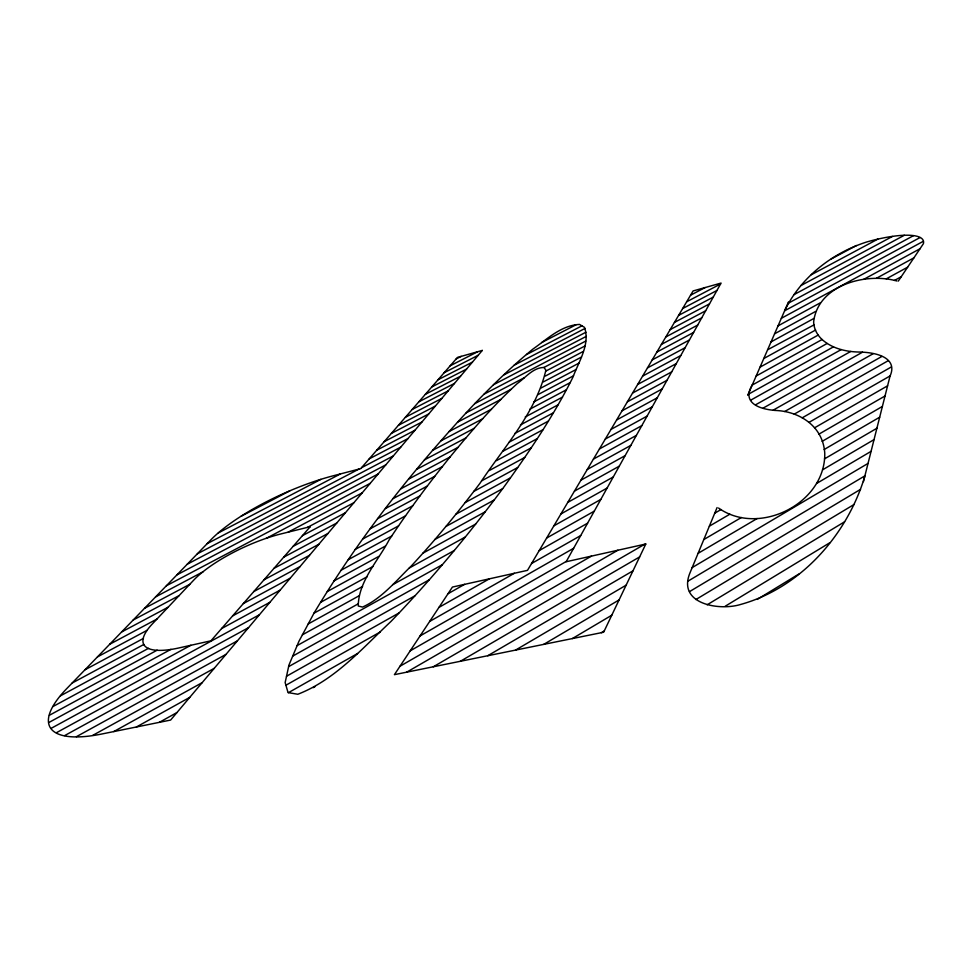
<?xml version="1.0" encoding="UTF-8"?>
<svg xmlns="http://www.w3.org/2000/svg" width="972" height="972" viewBox="0 0 972 972"><rect width="100%" height="100%" fill="white"/><g stroke="black" fill="none" stroke-linecap="round" stroke-linejoin="round"><path stroke-width="1.46" d="M863.44 481.65L890.012 376.2M864.643 476.851C846.952 535.244 800.454 587.89 740.713 604.438C719.195 611.145 676.524 604.013 690.217 572.301L717.081 507.578M747.747 395.312L788.474 301.964M784.866 310.238C800.94 277.324 832.299 252.89 866.915 241.919A65.889 17.095 -18.5 0 1 923.4 243.693L898.298 281.09M313.98 613.198L298.902 641.386L288.963 665.03L285.148 682.551L288.04 692.586L297.821 694.263C335.231 679.768 362.435 648.178 391.048 621.375C431.884 578.947 469.585 533.592 504.504 486.182C529.521 451.348 553.724 415.712 572.897 377.27C578.68 361.693 590.393 344.477 584.5 327.37L579.543 324.429C561.354 325.231 547.236 339.07 533.081 348.96C512.402 365.849 493.278 384.511 474.713 403.659C414.327 467.872 359.251 537.467 313.98 613.198L362.605 586.456M757.249 599.42L798.729 574.1M725.173 606.249L829.772 542.765M707.166 604.791L844.583 521.794M695.867 599.542L854.145 504.432M689.44 591.669L860.56 489.341M601.364 632.699L604.256 630.974M687.994 581.135L864.898 475.855M572.326 638.58L611.789 615.215M692.173 567.587L868.032 463.413M543.713 644.387L619.079 599.943M698.078 553.36L757.139 518.538M816.626 483.461L871.07 451.348M515.512 650.11L626.15 585.156M703.813 539.557L741.357 517.517M822.519 469.865L874.022 439.623M487.725 655.748L632.991 570.819M709.366 526.18L729.851 514.2M824.475 458.893L876.89 428.251M460.315 661.3L639.637 556.92M714.748 513.192L721.042 509.535M824.135 449.526L879.684 417.195M433.293 666.78L644.606 544.284M822.166 441.349L882.394 406.442M406.661 672.187L617.864 550.237M818.91 434.156L885.018 395.993M400.002 666.233L591.486 556.106M814.524 427.838L887.582 385.823M410.184 650.851L566.36 561.379M809.008 422.37L890.073 375.933M420.062 635.931L573.638 548.281M802.252 417.814L891.312 366.979M313.227 687.654L315.074 686.597M429.66 621.448L514.382 573.273M531.562 563.505L580.721 535.548M794.246 414.133L888.129 360.746M288.465 692.659L357.575 653.5M438.967 607.379L489.341 578.85M539.217 550.589L587.598 523.179M784.671 411.521L881.859 356.457M285.926 685.236L380.076 632.079M448.019 593.722L464.616 584.342M546.653 538.038L594.281 511.151M773.105 410.196L873.148 353.711M286.521 676.245L398.787 613.089M553.894 525.828L600.793 499.438M763.129 408.106L862.48 352.204M292.718 656.1L429.187 579.834M567.782 502.39L613.283 476.96M750.785 400.124L841.217 349.58M288.623 666.634L414.91 595.824M560.929 513.945L607.123 488.053M755.548 404.826L850.731 351.451M159.372 722.33L176.953 712.549M297.128 645.602L442.199 564.793M574.452 491.127L619.286 466.159M748.148 394.377L833.478 346.846M136.408 726.995L189.734 697.386M302.401 634.825L358.073 603.916M392.627 584.731L454.349 550.456M580.952 480.168L625.142 455.637M752.207 385.082L827.148 343.481M113.748 731.588L202.152 682.66M308.233 623.939L359.13 595.775M409.309 568L465.163 537.079M587.27 469.488L630.84 445.383M756.167 376.018L822.142 339.495M76.436 736.667L225.978 654.399M320.675 602.312L367.209 576.7M434.885 539.472L485.125 511.831M599.457 448.943L641.812 425.639M763.798 358.534L815.617 330.018M92.729 735.379L214.229 668.335M422.844 553.226L475.673 524.066M593.442 459.088L636.393 435.383M760.019 367.161L818.327 335M64.674 735.585L237.411 640.84M327.285 591.547L372.896 566.53M446.002 526.435L493.983 500.106M605.325 439.04L647.097 416.125M894.483 280.434L901.214 276.741M56.461 732.694L248.54 627.645M333.833 581.001L378.764 556.421M455.807 514.285L502.621 488.685M611.048 429.381L652.261 406.843M771.051 341.889L813.928 318.439M886.245 278.867L907.629 267.179M48.916 722.475L190.852 645.287M221.592 628.568L269.924 602.288M348.243 559.69L391.74 536.034M473.716 491.455L517.626 467.568M622.08 410.767L662.199 388.946M778.05 325.851L820.332 302.827M863.744 279.341L920.01 248.747M51.273 728.283L259.366 614.802M341.123 570.212L385.179 546.191M465.187 502.56L510.312 477.945M616.625 419.965L657.291 397.791M774.575 333.821L815.581 311.453M876.355 278.32L913.899 257.847M49.402 715.271L170.926 649.357M232.612 615.908L280.203 590.089M355.193 549.423L398.593 525.876M481.857 480.727L524.759 457.46M627.402 401.788L667.011 380.307M781.354 318.294L923.315 241.299M60.531 695.794L148.546 648.324M253.814 591.535L299.996 566.615M370.32 528.683L412.723 505.805M496.473 460.631L537.188 438.664M637.668 384.45L676.281 363.625M787.83 303.458L913.449 235.686M53.035 706.498L157.209 650.159M243.34 603.563L290.227 578.206M362.848 538.925L405.543 515.84M489.305 470.521L531.174 447.885M632.59 393.028L671.701 371.875M784.623 310.797L920.034 237.545M72.135 683.049L143.844 644.46M264.007 579.798L309.533 555.316M377.61 518.683L419.904 495.927M502.974 451.227L543.056 429.66M642.638 376.079L680.752 355.57M793.917 294.686L904.337 235.273M97.479 656.878L147.124 630.293M283.678 557.199L327.904 533.519M393.15 498.587L434.739 476.329M514.917 433.403L553.287 412.857M652.224 359.895L689.415 339.993M811.353 274.712L877.801 239.136M84.965 669.793L143.431 638.422M273.97 568.365L318.828 544.284M385.41 508.55L427.364 486.036M509.292 442.066L548.427 421.07M647.486 367.902L685.139 347.697M801.098 285.452L892.43 236.439M767.613 349.774L814.135 324.806M121.585 631.994L168.168 607.184M302.413 535.669L345.412 512.754M408.629 479.087L450.024 457.022M525.245 416.952L562.484 397.111M661.397 344.416L697.702 325.073M109.678 644.278L156.966 619.03M293.155 546.3L336.762 523.021M400.719 488.867L442.442 466.584M520.421 424.934L558.05 404.838M656.865 352.071L693.607 332.448M831.23 258.953L856.429 245.503M133.188 620.014L179.103 595.617M307.553 527.346L353.869 502.731M416.623 469.379L458.006 447.387M529.934 409.151L566.312 389.833M665.832 336.932L701.711 317.868M155.581 596.905L203.136 571.743M266.17 538.403L370.186 483.376M432.564 450.376L474.215 428.336M537.747 394.741L573.529 375.8M674.434 322.425L709.487 303.884M144.524 608.314L189.771 584.33M288.198 532.134L362.119 492.938M424.448 459.89L465.892 437.922M533.932 401.849L570.042 382.701M670.182 329.605L705.648 310.797M176.928 574.865L385.787 464.871M448.979 431.592L491.443 409.224M543.348 381.899L579.081 363.078M682.672 308.525L716.935 290.482M166.382 585.752L378.072 474.02M440.863 440.875L482.634 418.835M540.772 388.144L576.335 369.372M678.59 315.402L713.254 297.116M197.304 553.833L358.802 469.148M361.511 467.726L400.707 447.169M466.208 412.833L511.296 389.189M545.778 371.11L583.2 351.487M690.582 295.184L705.113 287.566M187.232 564.222L393.332 455.929M457.52 422.2L500.932 399.383M545.28 376.079L581.463 357.064M686.669 301.782L720.556 283.982M218.348 532.911L320.809 479.403M376.772 450.194L414.995 430.232M484.178 394.11L585.727 341.087M207.145 543.664L340.467 473.911M369.226 458.869L407.936 438.615M474.701 403.672L524.066 377.841M543.834 367.501L584.901 346.02M391.388 433.391L428.688 413.987M503.654 375.01L585.946 332.217M241.129 516.229L289.802 490.86M384.147 441.701L421.921 422.018M493.448 384.754L586.238 336.397M405.397 417.28L441.835 398.411M526.508 354.549L581.924 325.839M398.459 425.25L435.335 406.114M514.091 365.241L584.852 328.524M418.847 401.813L454.434 383.454M412.189 409.467L448.201 390.853M541.647 342.545L576.032 324.77M431.762 386.965L466.56 369.081M425.372 394.316L460.558 376.2M444.18 372.689L478.212 355.266M438.032 379.76L472.441 362.106M456.135 358.96L461.19 356.384M450.218 365.764L477.641 351.743M896.913 280.993C865.76 272.209 817.877 285.051 813.637 321.926A313.762 86.229 -16 0 0 821.607 339.082C832.068 348.802 846.794 352.046 860.706 352.058A108.56 34.798 -18.9 0 1 890.06 376.006M718.575 508.04C758.889 536.811 825.41 503.557 824.766 453.535A334.903 117.734 -22.6 0 0 815.144 428.445C805.241 416.733 789.969 410.889 774.878 410.427A107.6 33.449 -18.2 0 1 752.219 385.058M545.851 370.32C535.766 413.051 503.739 447.302 480.01 483.254C458.407 511.892 435.687 539.727 411.253 566.02C396.078 580.673 382.166 598.217 362.532 607.075L358.255 606.006C358.425 581.56 378.084 560.844 389.019 540.067C407.73 511.661 428.045 484.323 449.368 457.824C470.667 431.847 492.573 406.211 517.371 383.466C525.573 377.634 533.276 367.331 544.174 367.501L545.851 370.32M645.797 544.016L603.648 632.225L394.413 674.665L452.43 587.064L527.504 570.345L693.085 290.956L721.054 283.071L566.154 561.743L645.797 544.016M482.282 350.43L170.622 720.058L101.805 734.006A123.42 39.257 -26.7 0 1 66.679 688.674L211.082 539.618A103.129 29.124 -24.3 0 1 333.092 475.83L360.709 468.65L457.46 357.429L482.282 350.43M310.226 526.69L210.936 640.815L178.897 647.947A76.752 23.413 -25.7 0 1 152.41 623.854L193.659 580.199A72.827 21.445 -25 0 1 281.054 533.907L310.226 526.69"/></g></svg>
